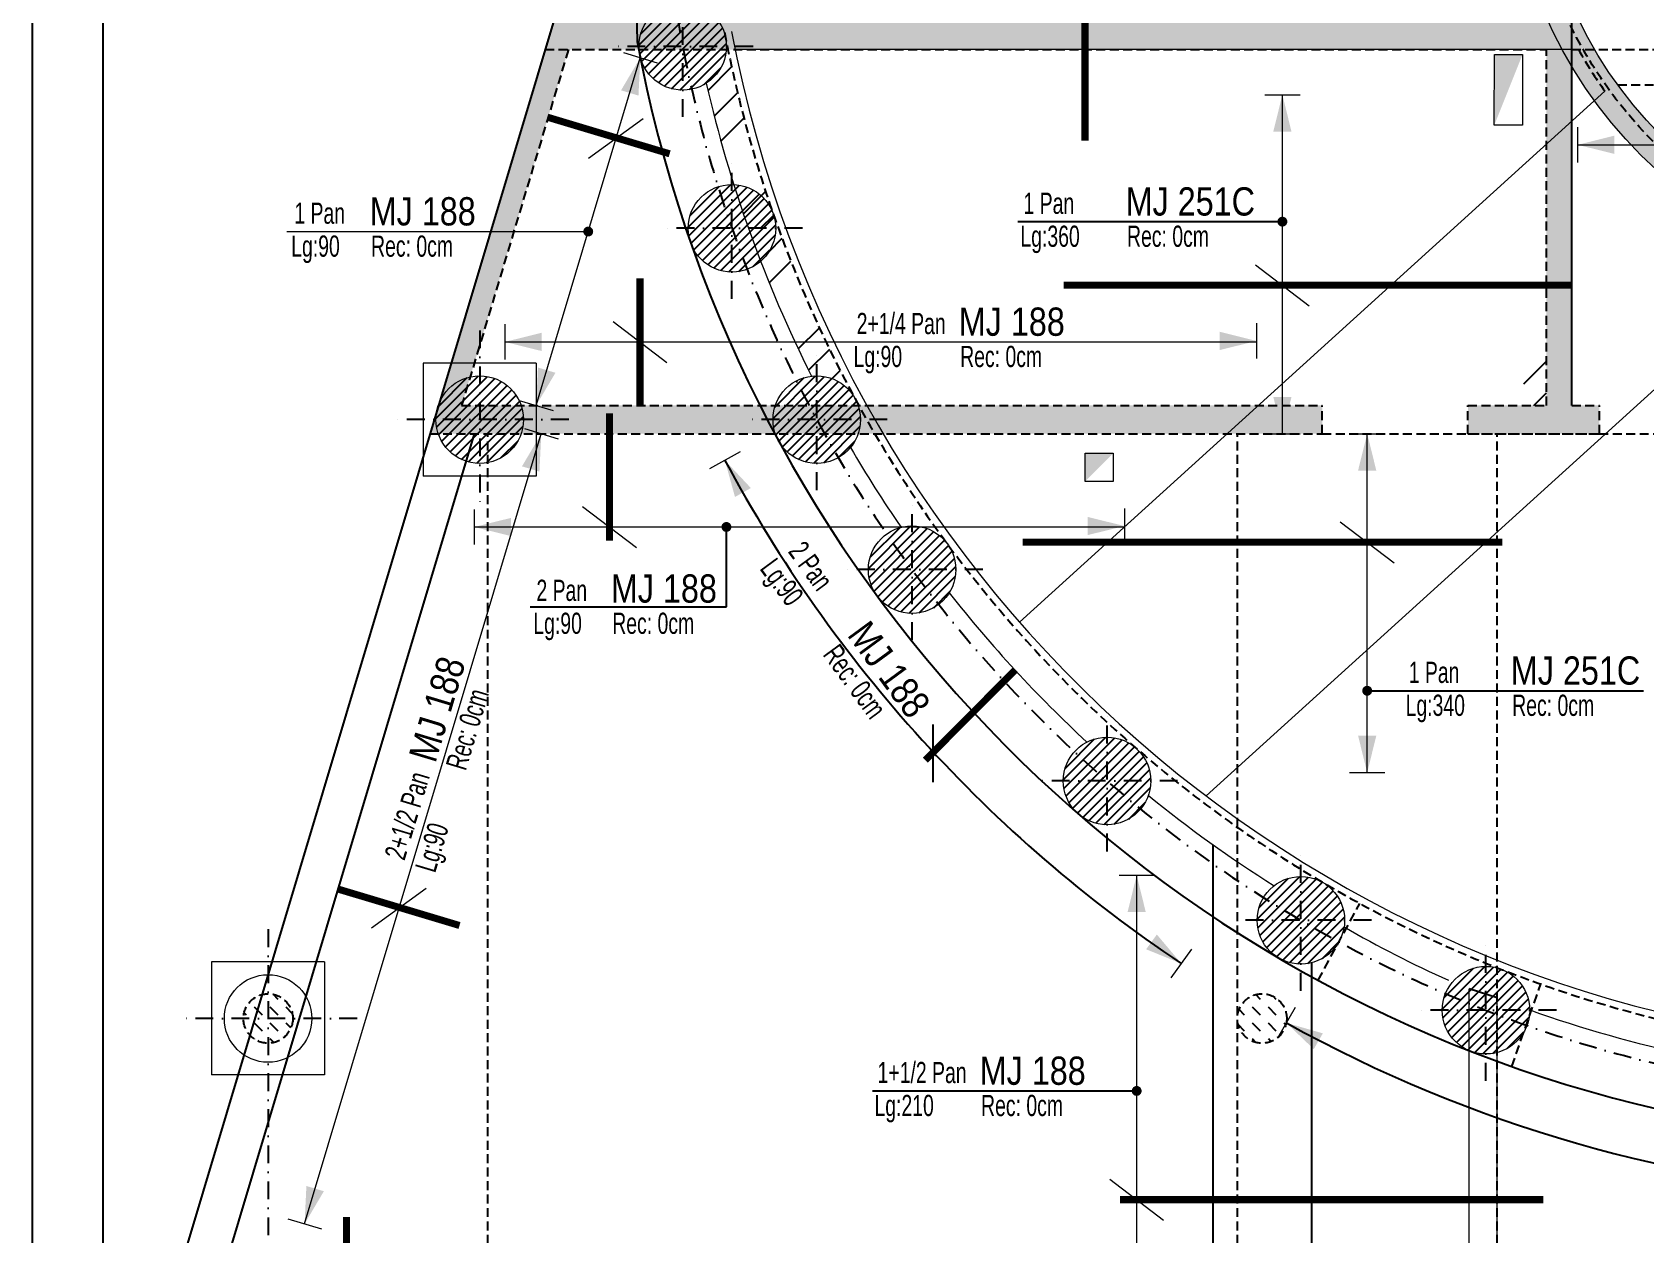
# Model space of a CAD drawing. Header units: millimetres. Extents: x 18070 to 23320, y -49066 to -44866.
# Drawn here: x 18070 to 19212, y -47975 to -47124 of the extents above; entities that cross this region are included whole.
import ezdxf

# ---------------------------------------------------------------- set-up
doc = ezdxf.new("R2010")
doc.units = ezdxf.units.MM
for name, pattern in [('CACHE', [9.524999999999999, 6.35, -3.175]), ('CACHEX2', [19.049999999999997, 12.7, -6.35]), ('TIRETPTX2', [50.8, 25.4, -12.7, 0, -12.7])]:
    doc.linetypes.add(name, pattern=pattern)
for name, color, linetype in [('01-Cad  2', 1, 'Continuous'), ('01_ARMA_INF', 50, 'Continuous'), ('01_linteaux', 2, 'Continuous'), ('01_murs_sup', 2, 'CACHEX2'), ('01_poch_murs', 253, 'Continuous'), ('01_texte', 230, 'Continuous')]:
    doc.layers.add(name, color=color, linetype=linetype)
for name, color, linetype, lineweight in [('01_murs_coup', 5, 'Continuous', 60), ('01_PIEUX', 5, 'Continuous', 60), ('01_poutres', 2, 'Continuous', 18), ('01_résv', 32, 'Continuous', 9)]:
    doc.layers.add(name, color=color, linetype=linetype, lineweight=lineweight)
doc.styles.add('PATIO', font='ARIALN.TTF')
pattern_1 = [(135, (-3376.1734109852, -36504.9155691683), (-11.22532015133644, 8.881784197001252e-16), [7.9375, -7.9375])]

msp = doc.modelspace()

# ---------------------------------------------------------------- hatches: boundary and pattern name
at = {"layer": '01_murs_sup', "ltscale": 0.5}
h = msp.add_hatch(dxfattribs=at)
h.set_pattern_fill('DASH', color=256, scale=2.5, angle=135)
h.set_pattern_definition([(135, (18924.73491494243, -36482.91934274104), (-11.22532015133644, 8.881784197001252e-16), [7.9375, -7.9375])])
edge = h.paths.add_edge_path()
edge.add_line((19435.44338836335, -46664.53463585522), (19435.44338836335, -46684.53463585522))
edge.add_arc((19435.44338836335, -46984.53463585522), 300, 0, 90, ccw=False)
edge.add_line((19735.44338836335, -46984.53463585522), (19755.44097050254, -46984.53463585522))
edge.add_line((19755.44097050254, -46984.53463585522), (19755.44097050254, -46983.29068044215))
edge.add_arc((19435.44338836335, -46984.53463585522), 319.9999999999985, 0.2227299205667671, 90)
h.paths.add_polyline_path([(19435.44338836335, -46664.53463585519), (19135.44351090379, -46664.53463585519), (19135.44351090379, -46597.84305237795), (19115.44351090379, -46597.84305237795), (19115.44351090379, -46664.53463585519), (18988.61304737689, -46664.53463585519), (18988.61304737689, -46684.53463585519), (19435.44338836335, -46684.53463585519)])
h.paths.add_polyline_path([(18855.41304730946, -46664.53463585519), (18574.28898273757, -46664.53463585519), (18478.23172550834, -46984.53463585522), (18494.93703878485, -46984.53463585522), (18584.99071743725, -46684.53463585519), (18855.41304730946, -46684.53463585519)])
h.paths.add_polyline_path([(19435.44338836335, -47116.1737771608), (19267.01875473191, -47116.1737771608), (19267.01875473191, -47136.1737771608), (19330.41304730946, -47136.1737771608), (19330.41304730946, -47276.57377346772), (19348.41304730946, -47276.57377346772), (19348.41304730946, -47136.1737771608), (19435.44338836335, -47136.1737771608)])
edge = h.paths.add_edge_path()
edge.add_line((19755.44097050254, -46984.53463585522), (19735.44097050254, -46984.53463585522))
edge.add_line((19735.44097050254, -46984.53463585522), (19735.44097050254, -47116.1737771608))
edge.add_line((19735.44097050254, -47116.1737771608), (19435.44338836335, -47116.1737771608))
edge.add_line((19435.44338836335, -47116.1737771608), (19435.44338836335, -47136.1737771608))
edge.add_line((19435.44338836335, -47136.1737771608), (19735.44097050254, -47136.1737771608))
edge.add_line((19735.44097050254, -47136.1737771608), (19735.44097050254, -47388.17377232661))
edge.add_line((19735.44097050254, -47388.17377232661), (19435.44338836335, -47388.17377232661))
edge.add_line((19435.44338836335, -47388.17377232661), (19435.44338836335, -47408.17377232661))
edge.add_line((19435.44338836335, -47408.17377232661), (20227.35182875114, -47408.17377232661))
edge.add_arc((19435.44338836338, -46957.83831731274), 910.9999999999645, 330.3743608295093, 342.5367564651805)
edge.add_line((20304.45509196776, -47231.22386740369), (20304.45509196776, -46984.53463585522))
edge.add_line((20304.45509196776, -46984.53463585522), (20284.45509196776, -46984.53463585522))
edge.add_line((20284.45509196776, -46984.53463585522), (20284.45509196776, -47228.13468640176))
edge.add_arc((19435.44338836324, -46957.83831731268), 891.0000000001079, 331.11976773623934, 342.34029917019205, ccw=False)
edge.add_line((20215.6307992833, -47388.17377232661), (19755.44097050254, -47388.17377232661))
edge.add_line((19755.44097050254, -47388.17377232661), (19755.44097050254, -46984.53463585522))
h.paths.add_polyline_path([(19435.44338836335, -47388.17377232661), (19348.41304730946, -47388.17377232661), (19348.41304730946, -47379.77377360259), (19330.41304730946, -47379.77377360259), (19330.41304730946, -47388.17377232661), (19283.09291070187, -47388.17377232661), (19283.09291070187, -47408.17377232661), (19435.44338836335, -47408.17377232661)])
h.paths.add_polyline_path([(18351.40344505997, -47408.27544287835), (18983.58461931591, -47408.17377232661), (18983.58461931591, -47388.1737723266), (18373.77307516043, -47388.17377232661), (18449.41816377732, -47136.1737771608), (19142.41304742273, -47136.1737771608), (19142.41304742273, -47388.17377232661), (19086.78461945077, -47388.17377232661), (19086.78461945077, -47408.17377232661), (19179.892910567, -47408.17377232661), (19179.892910567, -47388.17377232661), (19160.41304742273, -47388.17377232661), (19160.41304742273, -47116.1737771608), (18455.42174235414, -47116.1737771608), (18494.93703878485, -46984.53463585522), (18478.23172550834, -46984.53463585522)])
h = msp.add_hatch(dxfattribs=at)
h.set_pattern_fill('DASH', color=256, scale=2.5, angle=135)
h.set_pattern_definition(pattern_1)
h.paths.add_polyline_path([(18238.23721436298, -47804.90868600686), (18236.65574733167, -47810.1771005402), (18236.65574733167, -47822.33708128666), (18254.15574733167, -47822.33708128666, 0.3879504033880814)])
h.paths.add_polyline_path([(18236.65574733167, -47810.1771005402), (18236.65574733167, -47804.83708128666, 0.03777813477098434), (18234.02257348019, -47805.03631842868), (18228.82924901733, -47822.33708128666), (18233.00557733645, -47822.33708128666)])
h.paths.add_polyline_path([(18231.77030809311, -47812.53939466312, -0.3862518652310719), (18231.53995595755, -47812.67809467655), (18229.74693672735, -47812.32354742254), (18226.74108485811, -47822.33708128666), (18228.82924901733, -47822.33708128666)])
h.paths.add_polyline_path([(18229.74693672735, -47812.32354742254), (18223.2856528665, -47811.04590889438, 0.177143260906165), (18219.15574733167, -47822.33708128666), (18226.74108485811, -47822.33708128666)])
h.paths.add_polyline_path([(18226.74108485811, -47822.33708128666), (18219.15574733167, -47822.33708128666, 0.07036006190103372), (18219.84201112593, -47827.1897377554), (18224.68633672411, -47829.18215912716)])
h.paths.add_polyline_path([(18228.82924901733, -47822.33708128666), (18226.74108485811, -47822.33708128666), (18224.68633672411, -47829.18215912716), (18226.37745047932, -47829.87769684849, -0.3856262130323327), (18226.49293146374, -47830.12016440512)])
h.paths.add_polyline_path([(18233.00557733645, -47822.33708128666), (18228.82924901733, -47822.33708128666), (18224.92978851235, -47835.3275350804, 0.06045692478578708), (18228.37738047017, -47837.75520834887)])
h.paths.add_polyline_path([(18224.59966439244, -47829.47089468897), (18219.95328303677, -47827.55988575146, 0.04755040906211134), (18221.24071415941, -47830.62120781261), (18224.08550724367, -47831.18373026596)])
h.paths.add_polyline_path([(18223.9988533736, -47831.47240432577), (18221.43017734848, -47830.96448058698, 0.04755587259282085), (18223.33444529992, -47833.68577778357)])
h.paths.add_polyline_path([(18226.02222473935, -47831.68825156636, -0.3862518652310565), (18225.79187260378, -47831.82695157979), (18223.9988533736, -47831.47240432577), (18223.33444529992, -47833.68577778357, 0.03273806470323828), (18224.92978851235, -47835.3275350804)])
h.paths.add_polyline_path([(18236.65574733167, -47822.33708128666), (18233.00557733645, -47822.33708128666), (18228.37738047017, -47837.75520834887, 0.1238141517625151), (18236.65574733167, -47839.83708128666)])
h.paths.add_polyline_path([(18254.15574733167, -47822.33708128666), (18236.65574733167, -47822.33708128666), (18236.65574733167, -47839.83708128666, 0.4142135623731559)])
h = msp.add_hatch(dxfattribs=at)
h.set_pattern_fill('DASH', color=256, scale=2.5, angle=135)
h.set_pattern_definition(pattern_1)
h.paths.add_polyline_path([(18958.41070315233, -47822.33708128666, 0.4690028833260922), (18937.71952400641, -47805.1305018573), (18924.33603734311, -47827.95227970816, 0.8486960819629255)])
h.paths.add_polyline_path([(18937.71952400641, -47805.1305018573, 0.3614677157553512), (18923.41070315233, -47822.33708128666, 0.08184358668430869), (18924.33603734311, -47827.95227970816)])
at = {"layer": '01_poch_murs', "ltscale": 0.5}
h = msp.add_hatch(dxfattribs=at)
h.set_pattern_fill('DOTS', color=256, scale=2)
h.set_pattern_definition([(0, (4818.940531018579, -29823.22336142443), (1.5875, 3.175), [0, -3.175])])
edge = h.paths.add_edge_path()
edge.add_line((19718.71881641595, -47133.38030042632), (19701.01410216267, -47124.07744639063))
edge.add_arc((19435.44338836335, -46984.53463585522), 300.0000000000003, 276.5946333355052, 332.2805421464702, ccw=False)
edge.add_line((19469.8966197943, -47282.54969393781), (19453.93273070478, -47304.0000396469))
edge.add_arc((19435.44338836335, -46984.53463585522), 319.9999999999986, 273.312348763329, 332.2805421464704)
edge = h.paths.add_edge_path()
edge.add_line((19746.39257999668, -47060.1031492889), (19746.39257999668, -46984.53463585522))
edge.add_line((19746.39257999668, -46984.53463585522), (19735.44338836335, -46984.53463585522))
edge.add_arc((19435.44338836335, -46984.53463585522), 300, -27.677448900933086, 6.821210263296962e-13, ccw=False)
edge.add_line((19701.11634279804, -47123.88269390391), (19718.56230156189, -47133.29806047479))
edge.add_arc((19445.07413493783, -46987.42369074868), 309.9598506684039, 331.9252273199261, 346.4390136200825)
edge = h.paths.add_edge_path()
edge.add_line((19755.44338836335, -46984.53463585522), (19746.39257999668, -46984.53463585522))
edge.add_line((19746.39257999668, -46984.53463585522), (19746.39257999668, -47060.1031492889))
edge.add_arc((19435.44338836335, -46984.53463585521), 319.9999999999998, 346.3404843669841, 359.9999999999991)
edge = h.paths.add_edge_path()
edge.add_line((19746.39257999668, -46908.96612242154), (19746.39257999668, -46984.53463585522))
edge.add_line((19746.39257999668, -46984.53463585522), (19755.44338836335, -46984.53463585522))
edge.add_arc((19435.44338836334, -46984.53463585522), 320.0000000000036, 9.770663981455814e-13, 13.65951563301578)
edge = h.paths.add_edge_path()
edge.add_arc((19435.44338836335, -46984.53463585521), 300.000000000009, 270, 276.59463333550497, ccw=False)
edge.add_line((19435.44338836335, -47284.53463585522), (19435.44338836335, -47304.53463585522))
edge.add_arc((19435.44338836335, -46984.53463585525), 319.9999999999745, 269.9999999999987, 273.3123487633279)
edge.add_line((19453.93273070478, -47304.0000396469), (19469.8966197943, -47282.5496939378))
edge = h.paths.add_edge_path()
edge.add_line((19283.50140106524, -46720.36339405183), (19285.87660939875, -46724.47737556403))
edge.add_arc((19435.44338836335, -46984.53463585522), 300.0000000000018, 90.00000000000102, 119.90450698992771, ccw=False)
edge.add_line((19435.44338836335, -46684.53463585522), (19435.44338836335, -46664.53463585522))
edge.add_arc((19435.44338836335, -46984.53463585523), 320.0000000000146, 90.0000000000016, 119.9104753080759)
edge.add_line((19275.87659637789, -46707.15684493555), (19278.25159637787, -46711.27046560348))
edge.add_line((19278.25159637787, -46711.27046560348), (19283.94774880058, -46709.13649100726))
edge.add_line((19283.94774880057, -46709.13649100726), (19288.19755348795, -46716.49736864804))
edge.add_line((19288.19755348795, -46716.49736864805), (19283.50140106524, -46720.36339405184))
edge = h.paths.add_edge_path()
edge.add_line((19588.28377532079, -46720.86339405183), (19585.90044940419, -46724.99143563039))
edge.add_arc((19435.44338836335, -46984.53463585522), 300, 0, 59.899152323313615, ccw=False)
edge.add_line((19735.44338836335, -46984.53463585522), (19746.39257999668, -46984.53463585522))
edge.add_line((19746.39257999668, -46984.53463585522), (19746.39257999668, -46908.96612242154))
edge.add_arc((19435.44338836334, -46984.53463585522), 320.0000000000056, 13.65951563301467, 59.90545530901623)
edge.add_line((19595.90046392626, -46707.67090240175), (19593.53358000817, -46711.77046560348))
edge.add_line((19593.53358000817, -46711.77046560346), (19598.22973243089, -46715.63649100726))
edge.add_line((19598.22973243089, -46715.63649100726), (19593.97992774351, -46722.99736864804))
edge.add_line((19593.97992774351, -46722.99736864805), (19588.28377532079, -46720.86339405183))
edge = h.paths.add_edge_path()
edge.add_line((19585.03447072869, -46724.49135469463), (19587.41774991702, -46720.36339405183))
edge.add_line((19587.41774991702, -46720.36339405183), (19582.72159749431, -46716.49736864805))
edge.add_line((19582.72159749431, -46716.49736864805), (19586.97140218168, -46709.13649100727))
edge.add_line((19586.97140218168, -46709.13649100727), (19592.66755460439, -46711.27046560348))
edge.add_line((19592.66755460439, -46711.27046560348), (19595.03448233023, -46707.17082652448))
edge.add_arc((19435.44338836334, -46984.53463585522), 320.0000000000056, 60.08450469353757, 89.99999999999868)
edge.add_line((19435.44338836335, -46664.53463585522), (19435.44338836335, -46684.53463585522))
edge.add_arc((19435.44338836335, -46984.53463585522), 300, 60.09013834427719, 90, ccw=False)
edge = h.paths.add_edge_path()
edge.add_line((19282.63537566146, -47248.20587765846), (19285.0105839949, -47244.09189614638))
edge.add_arc((19435.44338836335, -46984.53463585522), 299.9999999999964, 207.6774489009329, 239.9045069899285, ccw=False)
edge.add_line((19169.77043392866, -47123.88269390391), (19147.37721763506, -47123.88269390391))
edge.add_arc((19435.44338836335, -46984.53463585522), 319.9999999999995, 205.8147386665101, 239.9104753080765)
edge.add_line((19275.01057097405, -47261.41242677484), (19277.38557097408, -47257.29880610681))
edge.add_line((19277.38557097408, -47257.29880610682), (19272.68941855137, -47253.43278070302))
edge.add_line((19272.68941855137, -47253.43278070302), (19276.93922323875, -47246.07190306224))
edge.add_line((19276.93922323875, -47246.07190306224), (19282.63537566146, -47248.20587765846))
edge = h.paths.add_edge_path()
edge.add_line((19285.87660939869, -47244.59189614636), (19283.50140106524, -47248.70587765845))
edge.add_line((19283.50140106524, -47248.70587765845), (19288.19755348795, -47252.57190306223))
edge.add_line((19288.19755348795, -47252.57190306223), (19283.94774880057, -47259.93278070301))
edge.add_line((19283.94774880057, -47259.93278070302), (19278.25159637786, -47257.79880610681))
edge.add_line((19278.25159637786, -47257.7988061068), (19275.87659637783, -47261.91242677483))
edge.add_arc((19435.44338836335, -46984.53463585522), 319.9999999999995, 240.0895246919099, 269.9999999999996)
edge.add_line((19435.44338836335, -47304.53463585522), (19435.44338836335, -47284.53463585522))
edge.add_arc((19435.44338836335, -46984.53463585522), 299.9999999999964, 240.09549301005768, 270, ccw=False)
edge = h.paths.add_edge_path()
edge.add_line((19130.69206843467, -46984.02671628314), (19135.4438050303, -46984.03463585513))
edge.add_arc((19435.44338836335, -46984.53463585522), 300, 120.0954930100568, 179.9045069899198, ccw=False)
edge.add_line((19285.01058399497, -46724.97737556403), (19282.63537566146, -46720.86339405183))
edge.add_line((19282.63537566146, -46720.86339405183), (19276.93922323875, -46722.99736864805))
edge.add_line((19276.93922323875, -46722.99736864805), (19272.68941855137, -46715.63649100726))
edge.add_line((19272.68941855137, -46715.63649100726), (19277.38557097408, -46711.77046560348))
edge.add_line((19277.38557097408, -46711.77046560348), (19275.01057097411, -46707.65684493555))
edge.add_arc((19435.44338836337, -46984.53463585523), 320.0000000000282, 120.0895246919103, 164.9668322005927)
edge.add_line((19126.39512039793, -46901.53362340611), (19126.39512039793, -46978.03463585515))
edge.add_line((19126.39512039793, -46978.03463585515), (19129.69338836334, -46978.03463585515))
edge.add_line((19129.69338836334, -46978.03463585515), (19130.69206843467, -46984.02671628314))
edge = h.paths.add_edge_path()
edge.add_line((19129.69338836334, -46991.03463585516), (19126.39512039793, -46991.03463585517))
edge.add_line((19126.39512039793, -46991.03463585516), (19126.39512039793, -47067.53564830432))
edge.add_arc((19435.44338836354, -46984.53463585515), 320.0000000002, 195.0331677994085, 205.8147386665079)
edge.add_line((19147.37721763506, -47123.88269390391), (19169.77043392866, -47123.88269390391))
edge.add_arc((19435.44338836331, -46984.53463585523), 299.9999999999652, 180.0954930100476, 207.6774489009338, ccw=False)
edge.add_line((19135.4438050303, -46985.03463585515), (19130.69206843467, -46985.04255542714))
edge.add_line((19130.69206843467, -46985.04255542714), (19129.69338836334, -46991.03463585516))
h = msp.add_hatch(dxfattribs=at)
h.set_pattern_fill('ANSI31', color=256, scale=1.5)
h.set_pattern_definition([(45, (321.7088870601474, -38430.589596366), (-3.367596045400932, 3.367596045400933), [])])
h.paths.add_polyline_path([(18530.40121930059, -47102.85727145741, 0.4142135623730951), (18499.40121930059, -47133.85727145741), (18530.40121930059, -47133.85727145741)])
h.paths.add_polyline_path([(18530.40121930059, -47133.85727145741), (18499.40121930059, -47133.85727145741, 0.4142135623730951), (18530.40121930059, -47164.85727145741)])
h.paths.add_polyline_path([(18530.40121930059, -47102.85727145741), (18530.40121930059, -47133.85727145741), (18561.40121930059, -47133.85727145741, 0.4142135623730951)])
h.paths.add_polyline_path([(18561.40121930059, -47133.85727145741), (18530.40121930059, -47133.85727145741), (18530.40121930059, -47164.85727145741, 0.4142135623730951)])
h = msp.add_hatch(dxfattribs=at)
h.set_pattern_fill('ANSI34', color=2, scale=5)
h.set_pattern_definition([(45, (1435.878670293263, -25191.07504808572), (-67.35192090801866, 67.35192090801866), []), (45, (1458.329320293262, -25191.07504808572), (-67.35192090801866, 67.35192090801866), []), (45, (1480.779970293264, -25191.07504808572), (-67.35192090801866, 67.35192090801866), []), (45, (1503.230670293262, -25191.07504808572), (-67.35192090801866, 67.35192090801866), [])])
h.paths.add_polyline_path([(19142.41304742273, -47320.09815677024), (19126.39512039793, -47320.09815677024), (19126.39512039793, -47388.17377232661), (19142.41304742273, -47388.17377232661)])
h.paths.add_polyline_path([(18598.21397369939, -47262.67910726945), (18596.29622105281, -47262.67910726945, -0.2171493847557012), (18585.6315394187, -47286.07728726188, 0.02442614701796812), (18621.69604192487, -47367.39448704325, -0.3072254655731528), (18652.6247612789, -47383.3685713366, -0.03719719146317744)])
h.paths.add_polyline_path([(18566.58345853112, -47231.70584428871, 0.008964859506460886), (18576.96037002311, -47262.67910726945), (18596.29622105281, -47262.67910726945, 0.4020996965895403)], flags=17)
h.paths.add_polyline_path([(18562.47290560876, -47136.1737771608), (18561.31454654511, -47136.1737771608, -0.2355691136333028), (18547.14535780044, -47159.94623130441, 0.02041071995985163), (18566.58345853112, -47231.70584428871, -0.3072254655731734), (18594.55279609253, -47252.42957962448, -0.03387741858303798)])
h.paths.add_polyline_path([(19101.26198338635, -47355.34261794772), (19137.43183331814, -47355.34261794772), (19137.43183331814, -47324.11478711553), (19101.26198338635, -47324.11478711553)], flags=9)
h.paths.add_polyline_path([(18557.5043362273, -47273.74197296856), (18603.3436713878, -47257.68296632421), (18593.01881605209, -47228.21137354775), (18547.1794808916, -47244.27038019212)], flags=9)
h = msp.add_hatch(dxfattribs=at)
h.set_pattern_fill('ANSI31', color=256, scale=1.5)
h.set_pattern_definition([(45, (356.6038888123585, -38559.41143217804), (-3.367596045400932, 3.367596045400933), [])])
h.paths.add_polyline_path([(18565.29622105281, -47231.67910726945, 0.4142135623730951), (18534.29622105281, -47262.67910726945), (18565.29622105281, -47262.67910726945)])
h.paths.add_polyline_path([(18565.29622105281, -47262.67910726945), (18534.29622105281, -47262.67910726945, 0.4142135623730951), (18565.29622105281, -47293.67910726945)])
h.paths.add_polyline_path([(18565.29622105281, -47231.67910726945), (18565.29622105281, -47262.67910726945), (18596.29622105281, -47262.67910726945, 0.4142135623730951)])
h.paths.add_polyline_path([(18596.29622105281, -47262.67910726945), (18565.29622105281, -47262.67910726945), (18565.29622105281, -47293.67910726945, 0.4142135623730951)])
h = msp.add_hatch(dxfattribs=at)
h.set_pattern_fill('ANSI31', color=256, scale=1.5)
h.set_pattern_definition([(45, (177.8781122983564, -38694.9061014918), (-3.367596045400932, 3.367596045400933), [])])
h.paths.add_polyline_path([(18386.57044453881, -47367.17377658322, 0.4142135623730951), (18355.57044453881, -47398.17377658322), (18386.57044453881, -47398.17377658322)])
h.paths.add_polyline_path([(18386.57044453881, -47398.17377658322), (18355.57044453881, -47398.17377658322, 0.4142135623730951), (18386.57044453881, -47429.17377658322)])
h.paths.add_polyline_path([(18386.57044453881, -47367.17377658322), (18386.57044453881, -47398.17377658322), (18417.57044453881, -47398.17377658322, 0.4142135623730951)])
h.paths.add_polyline_path([(18417.57044453881, -47398.17377658322), (18386.57044453881, -47398.17377658322), (18386.57044453881, -47429.17377658322, 0.4142135623730951)])
h = msp.add_hatch(dxfattribs=at)
h.set_pattern_fill('ANSI31', color=256, scale=1.5)
h.set_pattern_definition([(45, (416.6963151892742, -38694.9061014918), (-3.367596045400932, 3.367596045400933), [])])
h.paths.add_polyline_path([(18625.38864742972, -47367.17377658322, 0.4142135623730951), (18594.38864742972, -47398.17377658322), (18625.38864742972, -47398.17377658322)])
h.paths.add_polyline_path([(18625.38864742972, -47398.17377658322), (18594.38864742972, -47398.17377658322, 0.4142135623730951), (18625.38864742972, -47429.17377658322)])
h.paths.add_polyline_path([(18625.38864742972, -47367.17377658322), (18625.38864742972, -47398.17377658322), (18656.38864742972, -47398.17377658322, 0.4142135623730951)])
h.paths.add_polyline_path([(18656.38864742972, -47398.17377658322), (18625.38864742972, -47398.17377658322), (18625.38864742972, -47429.17377658322, 0.4142135623730951)])
h = msp.add_hatch(dxfattribs=at)
h.set_pattern_fill('ANSI31', color=256, scale=1.5)
h.set_pattern_definition([(45, (484.2686755986542, -38801.20023766145), (-3.367596045400932, 3.367596045400933), [])])
h.paths.add_polyline_path([(18692.9610078391, -47473.46791275287, 0.4142135623730951), (18661.9610078391, -47504.46791275287), (18692.9610078391, -47504.46791275287)])
h.paths.add_polyline_path([(18692.9610078391, -47504.46791275287), (18661.9610078391, -47504.46791275287, 0.4142135623730951), (18692.9610078391, -47535.46791275287)])
h.paths.add_polyline_path([(18692.9610078391, -47473.46791275287), (18692.9610078391, -47504.46791275287), (18723.9610078391, -47504.46791275287, 0.4142135623730951)])
h.paths.add_polyline_path([(18723.9610078391, -47504.46791275287), (18692.9610078391, -47504.46791275287), (18692.9610078391, -47535.46791275287, 0.4142135623730951)])
h = msp.add_hatch(dxfattribs=at)
h.set_pattern_fill('ANSI31', color=256, scale=1.5)
h.set_pattern_definition([(45, (622.3718760775155, -38950.85349187917), (-3.367596045400932, 3.367596045400933), [])])
h.paths.add_polyline_path([(18831.06420831797, -47623.12116697058, 0.4142135623730951), (18800.06420831797, -47654.12116697058), (18831.06420831797, -47654.12116697058)])
h.paths.add_polyline_path([(18831.06420831797, -47654.12116697058), (18800.06420831797, -47654.12116697058, 0.4142135623730951), (18831.06420831797, -47685.12116697058)])
h.paths.add_polyline_path([(18831.06420831797, -47623.12116697058), (18831.06420831797, -47654.12116697058), (18862.06420831797, -47654.12116697058, 0.4142135623730951)])
h.paths.add_polyline_path([(18862.06420831797, -47654.12116697058), (18831.06420831797, -47654.12116697058), (18831.06420831797, -47685.12116697058, 0.4142135623730951)])
h = msp.add_hatch(dxfattribs=at)
h.set_pattern_fill('ANSI31', color=256, scale=1.5)
h.set_pattern_definition([(45, (759.7162194865195, -39049.53130877534), (-3.367596045400932, 3.367596045400933), [])])
h.paths.add_polyline_path([(18968.40855172697, -47721.79898386676, 0.4142135623730951), (18937.40855172697, -47752.79898386676), (18968.40855172697, -47752.79898386676)])
h.paths.add_polyline_path([(18968.40855172697, -47752.79898386676), (18937.40855172697, -47752.79898386676, 0.4142135623730951), (18968.40855172697, -47783.79898386676)])
h.paths.add_polyline_path([(18968.40855172697, -47721.79898386676), (18968.40855172697, -47752.79898386676), (18999.40855172697, -47752.79898386676, 0.4142135623730951)])
h.paths.add_polyline_path([(18999.40855172697, -47752.79898386676), (18968.40855172697, -47752.79898386676), (18968.40855172697, -47783.79898386676, 0.4142135623730951)])
h = msp.add_hatch(dxfattribs=at)
h.set_pattern_fill('ANSI31', color=256, scale=1.5)
h.set_pattern_definition([(45, (890.8471879642238, -39113.20478512274), (-3.367596045400932, 3.367596045400933), [])])
h.paths.add_polyline_path([(19099.53952020467, -47785.47246021415, 0.4142135623730951), (19068.53952020467, -47816.47246021415), (19099.53952020467, -47816.47246021415)])
h.paths.add_polyline_path([(19099.53952020467, -47816.47246021415), (19068.53952020467, -47816.47246021415, 0.4142135623730951), (19099.53952020467, -47847.47246021415)])
h.paths.add_polyline_path([(19099.53952020467, -47785.47246021415), (19099.53952020467, -47816.47246021415), (19130.53952020467, -47816.47246021415, 0.4142135623730951)])
h.paths.add_polyline_path([(19130.53952020467, -47816.47246021415), (19099.53952020467, -47816.47246021415), (19099.53952020467, -47847.47246021415, 0.4142135623730951)])

# ---------------------------------------------------------------- linework, layer by layer
at = {"layer": '01-Cad  2'}
for p, q in [((18069.53768138408, -44866.07602207603, 9.990202748776511), (18069.5376813841, -49066.07600405777, -5.464254578408775)), ((18119.53768138408, -44916.07602207602, -0.2997946808536565), (18119.53768138408, -49016.07604009433, -0.2997946808536565))]:
    msp.add_line(p, q, dxfattribs=at)
at = {"layer": '01_ARMA_INF', "linetype": 'CACHE', "lineweight": 0, "ltscale": 4, "const_width": 5, "flags": 128}
for points in [[(18815.44910709839, -47000.74957528556), (18815.44910709839, -47200.74957528556)], [(18434.95719114536, -47184.14102360739), (18521.16910487627, -47209.97715975143)], [(18500.13446032205, -47298.17377232661), (18500.13446032205, -47388.17377232661)], [(19160.41304742273, -47303.06198307698), (18800.41304742273, -47303.06198307699)], [(18478.53245598972, -47393.83812041354), (18478.53245598972, -47483.83812041354)], [(19111.22736642628, -47485.0718590885), (18771.22736642628, -47485.07185908851)], [(18765.95213878505, -47575.65905728354), (18702.31252847826, -47639.29866759033)], [(18286.04979250034, -47730.64951557533), (18372.26170623126, -47756.48565171937)], [(19140.18301981917, -47950.6673439552), (18840.18301981917, -47950.66734395522)], [(18292.13480179792, -47962.85314477177), (18292.13480179792, -48052.85314477177)]]:
    msp.add_lwpolyline(points, dxfattribs=at)
at = {"layer": '01_linteaux', "linetype": 'Continuous', "ltscale": 0.5}
for p, q in [((18574.28898273757, -46664.53463585519), (18158.14347865839, -48053.15947113097)), ((18493.44237641932, -46934.02648451517), (18498.19058427798, -47130.36710109709)), ((18382.75209117229, -47408.17377232661), (18189.46165596306, -48053.15947113097)), ((18905.91070315233, -47699.13187272326), (18905.91070315232, -48055.65946686332)), ((18975.91070315233, -47782.87750982783), (18975.91070315233, -48055.65946686332))]:
    msp.add_line(p, q, dxfattribs=at)
at = {"layer": '01_linteaux', "linetype": 'TIRETPTX2', "ltscale": 0.5}
for p, q in [((18530.40121930059, -47183.85727145741), (18530.40121930059, -47083.85727145741)), ((18580.40121930059, -47133.85727145741), (18480.40121930059, -47133.85727145741)), ((18565.29622105281, -47312.67910726945), (18565.29622105281, -47212.67910726945)), ((18615.29622105281, -47262.67910726945), (18515.29622105281, -47262.67910726945)), ((18386.57044453881, -47335.01564803955), (18386.57044453881, -47461.33190512688)), ((18625.38864742972, -47448.17377658322), (18625.38864742972, -47348.17377658322)), ((18449.72857308247, -47398.17377658322), (18323.41231599515, -47398.17377658322)), ((18675.38864742972, -47398.17377658322), (18575.38864742972, -47398.17377658322)), ((18692.9610078391, -47554.46791275287), (18692.9610078391, -47454.46791275287)), ((18742.9610078391, -47504.46791275287), (18642.9610078391, -47504.46791275287)), ((18831.06420831797, -47704.12116697058), (18831.06420831797, -47604.12116697058)), ((18881.06420831797, -47654.12116697058), (18781.06420831797, -47654.12116697058)), ((18968.40855172697, -47802.79898386676), (18968.40855172697, -47702.79898386676)), ((19018.40855172697, -47752.79898386676), (18918.40855172697, -47752.79898386676)), ((18236.65574733167, -47759.17895274299), (18236.65574733167, -47994.41140585398)), ((19099.53952020467, -47866.47246021415), (19099.53952020467, -47766.47246021415)), ((18299.81387587533, -47822.33708128666), (18173.49761878801, -47822.33708128666)), ((19149.53952020467, -47816.47246021415), (19049.53952020467, -47816.47246021415))]:
    msp.add_line(p, q, dxfattribs=at)
at = {"layer": '01_linteaux', "ltscale": 0.5}
msp.add_line((19160.41304742273, -47388.17377232661), (19160.41304742273, -47116.17377716447), dxfattribs=at)
at = {"layer": '01_linteaux', "linetype": 'CACHEX2', "ltscale": 0.5}
for p, q in [((18980.60189943539, -47795.29173091243), (19010.19284624918, -47740.80892750929)), ((19117.77619350308, -47856.33514719561), (19138.44289453282, -47797.88099876672))]:
    msp.add_line(p, q, dxfattribs=at)
at = {"layer": '01_linteaux', "linetype": 'TIRETPTX2', "ltscale": 0.5}
msp.add_arc((19435.44338836335, -46957.83831731272), 922.0000000000022, 186.4389118412268, 321.9287470649615, dxfattribs=at)
at = {"layer": '01_linteaux', "linetype": 'CACHEX2', "ltscale": 0.5}
msp.add_arc((19435.44338836335, -46957.83831731272), 890.9999999999993, 190.7402776953467, 269.0229382124778, dxfattribs=at)
at = {"layer": '01_linteaux', "linetype": 'Continuous', "ltscale": 0.5}
msp.add_arc((19435.44338836335, -46957.83831731272), 952.9999999999993, 190.4301999001015, 319.6276502968661, dxfattribs=at)
at = {"layer": '01_murs_coup', "linetype": 'Continuous', "lineweight": 5, "ltscale": 0.5}
for p, q in [((19087.53952020474, -48053.15947113097), (19087.53952020474, -47801.43249075487)), ((19107.53952020474, -48083.15947113097), (19107.53952020474, -47807.77952307145))]:
    msp.add_line(p, q, dxfattribs=at)
for radius in [320, 300]:
    msp.add_circle((19435.44338836335, -46984.53463585522), radius, dxfattribs=at)
for centre, radius, start, end in [((19435.44338836335, -46957.83831731272), 885.9999999999993, 190.7666960635663, 343.3859497625303), ((19435.44338836335, -46957.83831731272), 911.0000000000007, 192.8178810457518, 206.7159510648309), ((19435.44338836335, -46957.83831731272), 911.0000000000007, 210.3399304671755, 214.5492146680855), ((19435.44338836335, -46957.83831731272), 911.0000000000007, 218.1731940703206, 227.2297636997457), ((19435.44338836335, -46957.83831731272), 911.0000000000007, 230.8537431018903, 237.7540186018011), ((19416.98048121553, -47032.06516581892), 837.2231141375867, 240.0536471981137, 245.7327219692144), ((19435.44338836335, -46957.83831731272), 910.9999999999993, 250.4461941004198, 265.2844348553623)]:
    msp.add_arc(centre, radius, start, end, dxfattribs=at)
at = {"layer": '01_murs_sup', "ltscale": 0.5}
for p, q in [((18449.41816377732, -47136.1737771608), (18373.77307516043, -47388.17377232661)), ((18432.94734515761, -47136.1737771608), (19142.41304742273, -47136.1737771608)), ((19142.41304742273, -47388.17377232661), (19142.41304742273, -47136.17377715714)), ((19160.41304742273, -47136.17377716079), (19330.41304730946, -47136.1737771608)), ((19192.95913370168, -47161.1737771608), (19677.92764302502, -47161.1737771608)), ((18373.77307516043, -47388.17377232661), (18983.58461931591, -47388.1737723266)), ((18983.58461931591, -47408.17377232661), (18983.58461931591, -47388.1737723266)), ((19086.78461945077, -47388.17377232661), (19142.41304742273, -47388.17377232661)), ((19086.78461945077, -47388.17377232661), (19142.41304742273, -47388.17377232661)), ((19086.78461945077, -47408.17377232661), (19086.78461945077, -47388.17377232661)), ((19160.41304742273, -47388.17377232661), (19179.892910567, -47388.17377232661)), ((19160.41304742273, -47388.17377232661), (19179.892910567, -47388.17377232661)), ((19179.892910567, -47408.17377232661), (19179.892910567, -47388.17377232661)), ((18351.06418330711, -47408.17377232661), (18983.58461931591, -47408.17377232661)), ((18392.41304742273, -48058.15946686331), (18392.41304742273, -47408.17377232661)), ((18923.41304742273, -48058.15946686332), (18923.41304742273, -47408.17377232661)), ((18983.58461931591, -47408.17377232661), (19179.892910567, -47408.17377232661)), ((19086.78461945077, -47408.17377232661), (19179.892910567, -47408.17377232661)), ((19107.41304742273, -48058.15946686332), (19107.41304742273, -47408.17377232661)), ((19179.892910567, -47408.17377232661), (20227.35182875114, -47408.17377232661))]:
    msp.add_line(p, q, dxfattribs=at)
for centre, radius in [((19435.44338836335, -46984.53463585522), 307), ((18236.65574733167, -47822.33708128666), 17.50000000000012), ((18940.91070315233, -47822.33708128666), 17.50000000000012)]:
    msp.add_circle(centre, radius, dxfattribs=at)
msp.add_arc((19435.44338836335, -46984.53463585522), 310, 209.2852885533048, 215.7564175689958, dxfattribs=at)
at = {"layer": '01_PIEUX', "color": 2, "linetype": 'Continuous', "lineweight": 5, "ltscale": 0.5}
for p, q in [((18346.57044453881, -47358.17377658322), (18346.57044453881, -47438.17377658322)), ((18426.57044453881, -47358.17377658322), (18346.57044453881, -47358.17377658322)), ((18426.57044453881, -47358.17377658322), (18426.57044453881, -47438.17377658322)), ((18426.57044453881, -47438.17377658322), (18346.57044453881, -47438.17377658322)), ((18196.65574733167, -47782.33708128666), (18196.65574733167, -47862.33708128666)), ((18276.65574733167, -47782.33708128666), (18196.65574733167, -47782.33708128666)), ((18276.65574733167, -47782.33708128666), (18276.65574733167, -47862.33708128666)), ((18276.65574733167, -47862.33708128666), (18196.65574733167, -47862.33708128666))]:
    msp.add_line(p, q, dxfattribs=at)
at = {"layer": '01_PIEUX', "linetype": 'Continuous', "lineweight": 5, "ltscale": 0.5}
for centre in [(18530.40121930059, -47133.85727145741), (18565.29622105281, -47262.67910726945), (18386.57044453881, -47398.17377658322), (18625.38864742972, -47398.17377658322), (18692.9610078391, -47504.46791275287), (18831.06420831797, -47654.12116697058), (18968.40855172697, -47752.79898386676), (18236.65574733167, -47822.33708128666), (19099.53952020467, -47816.47246021415)]:
    msp.add_circle(centre, 31, dxfattribs=at)
at = {"layer": '01_poch_murs', "ltscale": 0.5}
msp.add_line((19107.53952020474, -47807.77952307145), (19087.53952020474, -47801.43249075487), dxfattribs=at)
at = {"layer": '01_poutres', "ltscale": 0.5}
for points in [[(19165.06296964907, -47136.1737771608), (18567.57677202143, -47136.1737771608)], [(19183.87574207741, -47165.68021085541), (18768.97782883905, -47541.63593461513)], [(19330.09963211459, -47276.08684905108), (18901.2493653002, -47664.68536280673)]]:
    msp.add_lwpolyline(points, dxfattribs=at)
at = {"layer": '01_résv', "ltscale": 0.5}
for p, q in [((19105.47621444454, -47189.58350786151), (19105.51703560955, -47139.57094206574)), ((19105.51703560955, -47139.57094206574), (19125.47621444454, -47139.57094206574)), ((19125.47621444454, -47139.57094206574), (19125.47621444454, -47189.58350786151)), ((19125.47621444454, -47189.58350786151), (19105.47622798449, -47189.56705189447)), ((18815.46220215955, -47442.04293092631), (18815.46220215955, -47422.04293092631)), ((18815.46220215955, -47422.04293092631), (18835.46220215955, -47422.04293092631)), ((18835.46220215955, -47422.04293092631), (18835.46220215955, -47442.04293092631)), ((18835.46220215955, -47442.04293092631), (18815.46220215955, -47442.04293092631))]:
    msp.add_line(p, q, dxfattribs=at)
for points in [[(19105.47622798449, -47189.56705189447), (19105.51703560955, -47139.57094206574), (19125.47621444454, -47139.57094206574)], [(18815.46220215955, -47442.04293092631), (18815.46220215955, -47422.04293092631), (18835.46220215955, -47422.04293092631)]]:
    msp.add_solid(points, dxfattribs=at)
at = {"layer": '01_texte', "linetype": 'Continuous', "lineweight": 0}
for p, q in [((18488.4271739218, -47138.29141446717), (18512.33677296828, -47145.45668466455)), ((18426.57044453881, -47388.17377232661), (18500.38197361151, -47141.87404928423)), ((18942.82571946237, -47168.1737723266), (18967.78588820308, -47168.1737723266)), ((18955.30580376496, -47408.17377232658), (18955.30580376497, -47168.1737723266)), ((18463.60028813599, -47213.01675524458), (18502.31729307037, -47184.87508137229)), ((19164.46857144521, -47191.10458529032), (19164.46857144521, -47216.06475403103)), ((19164.46857144521, -47203.58466966067), (19752.44097022885, -47203.58466966067)), ((18249.98519654578, -47265.02391080542), (18465.22620907516, -47265.02391080542)), ((18936.26999615, -47288.55756656679), (18974.34161137995, -47317.56639958719)), ((18404.35409550462, -47330.69368795625), (18404.35409550462, -47355.65385669696)), ((18481.09865270707, -47328.6693558164), (18519.17026793702, -47357.67818883681)), ((18937.03703596227, -47330.00912296804), (18937.03703596227, -47354.96929170875)), ((18404.35409550462, -47343.17377232661), (18937.03703596227, -47343.17377232661)), ((18414.61564501556, -47384.59113722793), (18438.52524406205, -47391.7564074253)), ((18262.48765692975, -47967.82929812795), (18430.20619751018, -47408.17377258879)), ((18418.25139805184, -47404.59113750955), (18442.16099709832, -47411.75640770693)), ((18942.82571939461, -47408.1737723266), (18967.78588813532, -47408.1737723266)), ((19002.91843580842, -47408.1737726003), (19027.87860454913, -47408.1737726003)), ((19015.39852011101, -47648.17377260029), (19015.39852011102, -47408.1737726003)), ((18571.1897730216, -47420.96847719091), (18549.42228726866, -47433.18267333965)), ((18459.49664837474, -47459.74440800919), (18497.56826360469, -47488.75324102959)), ((18382.75209117229, -47461.76874014903), (18382.75209117229, -47486.72890888975)), ((18843.34502048143, -47461.08417516082), (18843.34502048143, -47486.04434390154)), ((18996.36271249605, -47470.56744257831), (19034.434327726, -47499.57627559871)), ((18382.75209117229, -47474.24882451939), (18843.34502048143, -47474.24882451939)), ((19002.91843574066, -47648.1737726003), (19027.87860448137, -47648.1737726003)), ((18839.58763463577, -47720.91579112682), (18864.54780337648, -47720.91579112682)), ((18852.06771893837, -48053.15947113096), (18852.06771893838, -47720.91579112682)), ((18309.88303055066, -47758.0838203257), (18348.60003548503, -47729.94214645342)), ((18891.01529184793, -47773.33564029726), (18876.3542620801, -47793.5362400337)), ((18964.35234745953, -47814.63930478435), (18951.90809203086, -47836.2760912923)), ((18833.03191132341, -47936.16292744502), (18871.10352655335, -47965.17176046542)), ((18250.53285740651, -47964.24666302927), (18274.44245645299, -47971.41193322664))]:
    msp.add_line(p, q, dxfattribs=at)
at = {"layer": '01_texte', "ltscale": 200}
for p, q in [((18767.84975824616, -47258.01797064748), (18955.30580376496, -47258.01797064748)), ((18561.3840579127, -47530.7732482463), (18561.3840579127, -47474.24882451939)), ((18422.41174112436, -47530.7732482463), (18561.3840579127, -47530.7732482463)), ((19015.39852011101, -47590.23833706776), (19211.17373338265, -47590.23833706776)), ((18707.92655363234, -47654.99216781877), (18707.92655363234, -47614.2229278376)), ((18664.94560073164, -47873.64909126065), (18852.06771893837, -47873.64909126065))]:
    msp.add_line(p, q, dxfattribs=at)
at = {"layer": '01_texte', "ltscale": 200, "const_width": 3.5}
for points in [[(18461.72620907516, -47265.02391080542, 1), (18465.22620907516, -47265.02391080542, 1)], [(18953.55580376496, -47258.01797064748, 1), (18957.05580376496, -47258.01797064748, 1)], [(18559.6340579127, -47474.24882451939, 1), (18563.1340579127, -47474.24882451939, 1)], [(19013.64852011101, -47590.23833706776, 1), (19017.14852011101, -47590.23833706776, 1)], [(18850.31771893837, -47873.64909126065, 1), (18853.81771893837, -47873.64909126065, 1)]]:
    msp.add_lwpolyline(points, format="xyb", close=True, dxfattribs=at)
at = {"layer": '01_texte', "ltscale": 200}
for centre, radius, start, end in [((19436.98999793407, -46960.32773784776), 988.8157235737926, 241.0349475833208, 343.7236202414153), ((19435.44338836327, -46957.83831731279), 992.9999999999056, 208.1996299881014, 236.244630772686)]:
    msp.add_arc(centre, radius, start, end, dxfattribs=at)
at = {"layer": '01_texte', "linetype": 'Continuous', "lineweight": 0}
for points in [[(18500.38197344504, -47141.87404956586), (18486.70278727198, -47165.01651551673), (18492.89085404642, -47166.87096612262)], [(18500.38197344504, -47141.87404956586), (18499.07892082086, -47168.72541672851), (18492.89085404642, -47166.87096612262)], [(18955.30580383272, -47168.1737723266), (18948.84583808555, -47194.26903448642), (18955.30580383272, -47194.26903448642)], [(18955.30580383272, -47168.1737723266), (18961.76576957989, -47194.26903448642), (18955.30580383272, -47194.26903448642)], [(19164.46857144521, -47203.58466966067), (19190.56383360504, -47197.12470391351), (19190.56383360504, -47203.58466966067)], [(19164.46857144521, -47203.58466966067), (19190.56383360504, -47210.04463540784), (19190.56383360504, -47203.58466966067)], [(18404.35409550462, -47343.17377232661), (18430.44935766445, -47336.71380657944), (18430.44935766445, -47343.17377232661)], [(18404.35409550462, -47343.17377232661), (18430.44935766445, -47349.63373807378), (18430.44935766445, -47343.17377232661)], [(18937.03703596227, -47342.4892073384), (18910.94177380244, -47336.02924159123), (18910.94177380244, -47342.4892073384)], [(18937.03703596227, -47342.4892073384), (18910.94177380244, -47348.94917308557), (18910.94177380244, -47342.4892073384)], [(18426.57044453881, -47388.17377232661), (18427.87349716299, -47361.32240516397), (18434.06156393743, -47363.17685576985)], [(18426.57044453881, -47388.17377232661), (18440.24963071187, -47365.03130637573), (18434.06156393743, -47363.17685576985)], [(18955.30580376496, -47408.1737723266), (18948.84583801779, -47382.07851016677), (18955.30580376496, -47382.07851016677)], [(18955.30580376496, -47408.1737723266), (18961.76576951213, -47382.07851016677), (18955.30580376496, -47382.07851016677)], [(18430.20619757508, -47408.17377260824), (18416.52701140202, -47431.31623855911), (18422.71507817646, -47433.170689165)], [(18430.20619757508, -47408.17377260824), (18428.9031449509, -47435.02513977089), (18422.71507817646, -47433.170689165)], [(19015.39852017877, -47408.1737726003), (19008.9385544316, -47434.26903476013), (19015.39852017877, -47434.26903476013)], [(19015.39852017877, -47408.1737726003), (19021.85848592594, -47434.26903476013), (19015.39852017877, -47434.26903476013)], [(18560.30603014513, -47427.07557526528), (18567.44201708725, -47452.99413145591), (18573.07568141969, -47449.83296337368)], [(18560.30603014513, -47427.07557526528), (18578.70934575213, -47446.67179529146), (18573.07568141969, -47449.83296337368)], [(18382.75209117229, -47474.24882451939), (18408.84735333212, -47467.78885877222), (18408.84735333212, -47474.24882451939)], [(18843.34502048143, -47473.56425953118), (18817.2497583216, -47467.10429378401), (18817.2497583216, -47473.56425953118)], [(18382.75209117229, -47474.24882451939), (18408.84735333212, -47480.70879026656), (18408.84735333212, -47474.24882451939)], [(18843.34502048143, -47473.56425953118), (18817.2497583216, -47480.02422527835), (18817.2497583216, -47473.56425953118)], [(19015.39852011102, -47648.1737726003), (19008.93855436385, -47622.07851044048), (19015.39852011102, -47622.07851044048)], [(19015.39852011102, -47648.1737726003), (19021.85848585819, -47622.07851044048), (19015.39852011102, -47622.07851044048)], [(18852.06771900613, -47720.91579112682), (18845.60775325896, -47747.01105328665), (18852.06771900613, -47747.01105328665)], [(18852.06771900613, -47720.91579112682), (18858.5276847533, -47747.01105328665), (18852.06771900613, -47747.01105328665)], [(18883.68477696402, -47783.43594016549), (18858.77109539053, -47773.33631962312), (18862.56553088102, -47768.10818259708)], [(18883.68477696402, -47783.43594016549), (18866.35996637151, -47762.88004557103), (18862.56553088102, -47768.10818259708)], [(18958.13021974519, -47825.45769803834), (18977.53025495462, -47844.06770874542), (18980.75096490467, -47838.46787081275)], [(18958.13021974519, -47825.45769803834), (18983.97167485473, -47832.86803288007), (18980.75096490467, -47838.46787081275)], [(18262.48765692975, -47967.82929812795), (18263.79070955393, -47940.97793096531), (18269.97877632837, -47942.83238157119)], [(18262.48765692975, -47967.82929812795), (18276.16684310281, -47944.68683217707), (18269.97877632837, -47942.83238157119)]]:
    msp.add_solid(points, dxfattribs=at)

# ---------------------------------------------------------------- texts
at = {"layer": '01_texte', "ltscale": 5, "style": 'PATIO'}
for s, p in [('MJ 188', (18308.62147623998, -47260.69527177586)), ('MJ 251C', (18844.22955313639, -47253.68933161792)), ('MJ 188', (18726.00731146827, -47338.84513329704)), ('MJ 188', (18479.49861025081, -47527.81930320002)), ('MJ 251C', (19117.15663772052, -47585.9096980382)), ('MJ 188', (18740.82299932006, -47869.32045223109))]:
    msp.add_text(s, height=20, dxfattribs=at).set_placement(p)
at = {"layer": '01_texte', "ltscale": 5, "style": 'PATIO', "width": 0.8}
for s, p in [('1 Pan', (18771.89335714048, -47252.48196175558)), ('1 Pan', (18255.24011922202, -47259.48790191352)), ('Lg:360', (18769.68903877081, -47275.81678904702)), ('Rec: 0cm', (18845.22799996041, -47275.81676842213)), ('Lg:90', (18253.03580085235, -47282.82272920496)), ('Rec: 0cm', (18309.619923064, -47282.82270858007)), ('2+1/4 Pan', (18653.67111547237, -47337.6377634347)), ('Lg:90', (18651.4667971027, -47360.97259072615)), ('Rec: 0cm', (18727.0057582923, -47360.97257010125)), ('2 Pan', (18426.77234330376, -47526.61193333768)), ('Lg:90', (18424.56802493409, -47549.94676062912)), ('Rec: 0cm', (18480.49705707483, -47549.94674000423)), ('1 Pan', (19044.82044172461, -47584.70232817586)), ('Lg:340', (19042.61612335494, -47608.0371554673)), ('Rec: 0cm', (19118.15508454454, -47608.03713484241)), ('1+1/2 Pan', (18668.48680332416, -47868.11308236875)), ('Lg:210', (18666.28248495449, -47891.44790966019)), ('Rec: 0cm', (18741.82144614409, -47891.4478890353))]:
    msp.add_text(s, height=15, dxfattribs=at).set_placement(p)
for s, rotation, p in [('2 Pan', 306.2983823621929, (18604.59014938289, -47491.7852965819)), ('Lg:90', 306.2983823621929, (18584.47862672, -47503.82273154025)), ('Rec: 0cm', 306.2983823621929, (18629.19698505878, -47564.70296712692)), ('Rec: 0cm', 73.31748665196397, (18376.64150632932, -47647.45339704407)), ('2+1/2 Pan', 73.31748665196397, (18333.2368157156, -47711.00271547015)), ('Lg:90', 73.31748665196397, (18354.9566940253, -47719.8129408026))]:
    msp.add_text(s, height=15, rotation=rotation, dxfattribs=at).set_placement(p)
at = {"layer": '01_texte', "ltscale": 5, "style": 'PATIO'}
for rotation, p in [(306.2983823621929, (18646.43941107266, -47550.79904319371)), (73.31748665196397, (18355.15878765234, -47642.05773639591))]:
    msp.add_text('MJ 188', height=20, rotation=rotation, dxfattribs=at).set_placement(p)

doc.saveas('drawing.dxf')
